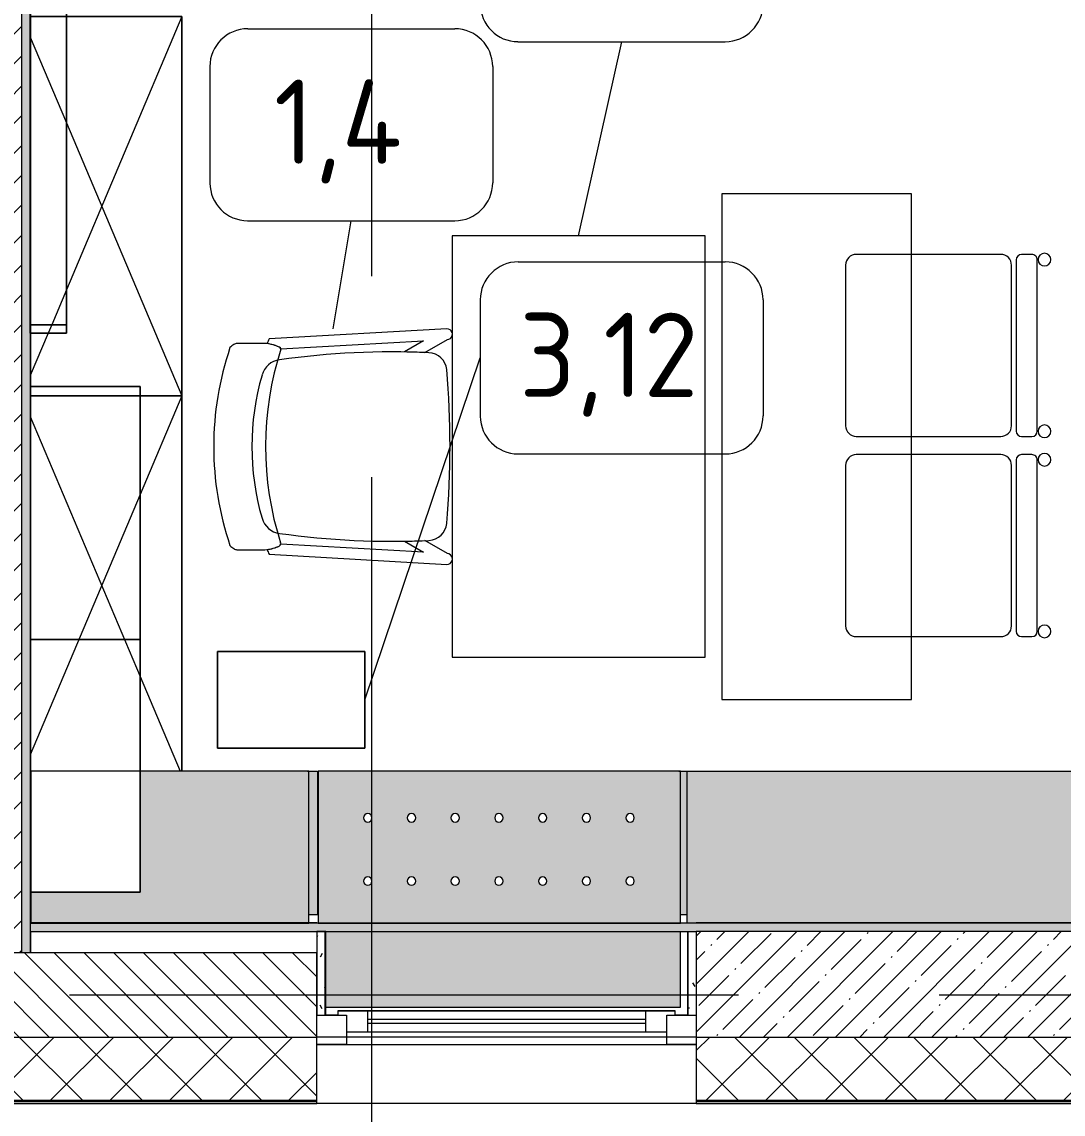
# Model space of a CAD drawing. Header units: millimetres. Extents: x 957 to 67880, y -2706 to 27400.
# Drawn here: x 34500 to 36971, y -283 to 2309 of the extents above; entities that cross this region are included whole.
import ezdxf

# ---------------------------------------------------------------- set-up
doc = ezdxf.new("R2010")
doc.units = ezdxf.units.MM
doc.linetypes.add('Осевая', pattern=[3175, 635, -476.25, 1587.5, -476.25])
for name, color, linetype, lineweight in [('A-GLAZ', 7, 'Continuous', 9), ('A-GLAZ-1', 7, 'Continuous', 13), ('A-WALL', 7, 'Continuous', 9), ('I-FURN-IDEN', 7, 'Continuous', 9), ('I-WALL', 7, 'Continuous', 9), ('S-COLS', 7, 'Continuous', 9), ('Знаки', 7, 'Continuous', 9), ('Оси', 7, 'Continuous', 9), ('Оси-2', 7, 'Осевая', 9)]:
    doc.layers.add(name, color=color, linetype=linetype, lineweight=lineweight)
for name, color, linetype, lineweight, true_color in [('A-WALL-1', 9, 'Continuous', 9, 0x808080), ('A-WALL-FNSH-1', 9, 'Continuous', 9, 0x808080), ('I-FURN-1', 9, 'Continuous', 9, 0x808080)]:
    doc.layers.add(name, color=color, linetype=linetype, lineweight=lineweight, true_color=true_color)
doc.styles.add('GOST Common_4', font='GOST_Common.ttf', dxfattribs={"height": 200})
pattern_1 = [(0, (-57529.542, 0), (121.92, 30.48), [10.058, -81.382, 10.058, -81.382, -487.68]), (0, (-57529.542, 0), (121.92, 30.48), [-182.88, 10.058, -172.822, 10.058, -81.382, -213.36]), (0, (-57529.542, 0), (121.92, 30.48), [-457.2, 10.058, -50.902, 10.058, -142.342]), (120, (-57483.822, 15.24), (-87.356454, 90.345817), [10.058, -81.382, 10.058, -81.382, -487.68]), (120, (-57483.822, 15.24), (-87.356454, 90.345817), [-182.88, 10.058, -172.822, 10.058, -81.382, -213.36]), (120, (-57483.822, 15.24), (-87.356454, 90.345817), [-457.2, 10.058, -50.902, 10.058, -142.342]), (240, (-57468.582, 76.2), (-34.563546, -120.825817), [10.058, -81.382, 10.058, -81.382, -487.68]), (240, (-57468.582, 76.2), (-34.563546, -120.825817), [-182.88, 10.058, -172.822, 10.058, -81.382, -213.36]), (240, (-57468.582, 76.2), (-34.563546, -120.825817), [-457.2, 10.058, -50.902, 10.058, -142.342])]

# ---------------------------------------------------------------- blocks, each defined once
blk = doc.blocks.new('BSC_Колонна _Прямоугольная - 250х900-V3-План расстановки мебели и оборудования 3 этажа в осях 23-33')
at = {"layer": 'S-COLS'}
h = blk.add_hatch(dxfattribs=at)
h.set_pattern_fill('FP_14', color=256, style=0, pattern_type=2)
h.set_pattern_definition([(45, (-94080, -25), (-57.024626, 57.024626), []), (45, (-94022.975, -25), (-57.024626, 57.024626), [100.806, -20.161, 3.353, -16.808])])
h.paths.add_polyline_path([(-7.6, -125), (450, -125), (450, 125), (-450, 125), (-450, -125)])
for p, q in [((450, 125), (-450, 125)), ((-450, 125), (-450, -125)), ((450, -125), (450, 125)), ((-450, -125), (450, -125))]:
    blk.add_line(p, q, dxfattribs=at)
blk = doc.blocks.new('120_Окно_СКБ_1Ст - 120_Окно_СКБ_1Ст 900х2500_h_ с форточкой-V7-План расстановки мебели и оборудования 3 этажа в осях 23-33')
at = {"layer": 'A-GLAZ'}
for p, q in [((450, -57), (-450, -57)), ((-430, -127), (-400, -127)), ((-330, -107), (330, -107)), ((330, -117), (-330, -117)), ((400, -127), (430, -127))]:
    blk.add_line(p, q, dxfattribs=at)
at = {"layer": 'A-GLAZ-1'}
for p, q in [((-450, -127), (-450, -57)), ((-450, -57), (-380, -57)), ((-380, -57), (-380, -127)), ((380, -127), (380, -57)), ((380, -57), (450, -57)), ((450, -57), (450, -127)), ((380, -87), (-380, -87)), ((-380, -87), (-380, -127)), ((-330, -137), (-330, -87)), ((330, -137), (330, -87)), ((380, -127), (380, -87)), ((-380, -127), (-450, -127)), ((-380, -127), (-400, -127)), ((-400, -127), (-400, -137)), ((450, -127), (380, -127)), ((400, -127), (380, -127)), ((400, -137), (400, -127)), ((-400, -137), (400, -137)), ((400, -137), (-400, -137))]:
    blk.add_line(p, q, dxfattribs=at)
blk = doc.blocks.new('Стол базовый прямоугольный - 1_88-26291934-План расстановки мебели и оборудования 3 этажа в осях 23-33')
at = {"layer": 'I-FURN-1'}
for p, q in [((600, 225), (-600, 225)), ((-600, 225), (-600, -225)), ((600, -225), (600, 225)), ((-600, -225), (600, -225))]:
    blk.add_line(p, q, dxfattribs=at)
blk = doc.blocks.new('M_Стул-Breuer - 1_87-V77-План расстановки мебели и оборудования 3 этажа в осях 23-33')
at = {"layer": 'I-FURN-1'}
for p, q in [((190.5, 241.3), (-190.5, 241.3)), ((-215.9, 215.9), (-215.9, 85)), ((215.9, 85), (215.9, 215.9)), ((-215.9, 85), (-215.9, -127)), ((215.9, -127), (215.9, 85)), ((-190.5, -152.4), (190.5, -152.4)), ((-215.9, -176.2), (-215.9, -200.8)), ((203.2, -163.5), (-203.2, -163.5)), ((215.9, -200.8), (215.9, -176.2)), ((-203.2, -213.5), (203.2, -213.5))]:
    blk.add_line(p, q, dxfattribs=at)
for centre, radius, start, end in [((-190.5, 215.9), 25.4, 90, 180), ((190.5, 215.9), 25.4, 0, 90), ((-190.5, -127), 25.4, 180, 270), ((190.5, -127), 25.4, 270, 360), ((-203.2, -176.2), 12.7, 90, 180), ((203.2, -176.2), 12.7, 360, 90), ((-203.2, -200.8), 12.7, 180, 270), ((203.2, -200.8), 12.7, 270, 360), ((-203.5, -230.6), 15.1, 360, 180), ((-203.5, -230.6), 15.1, 180, 360), ((203.7, -230.6), 15.1, 360, 180), ((203.7, -230.6), 15.1, 180, 360)]:
    blk.add_arc(centre, radius, start, end, dxfattribs=at)
blk = doc.blocks.new('M_Стул-Breuer - 1_87-V79-План расстановки мебели и оборудования 3 этажа в осях 23-33')
at = {"layer": 'I-FURN-1'}
for p, q in [((190.5, 241.3), (-190.5, 241.3)), ((-215.9, 215.9), (-215.9, 85)), ((215.9, 85), (215.9, 215.9)), ((-215.9, 85), (-215.9, -127)), ((215.9, -127), (215.9, 85)), ((-190.5, -152.4), (190.5, -152.4)), ((-215.9, -176.2), (-215.9, -200.8)), ((203.2, -163.5), (-203.2, -163.5)), ((215.9, -200.8), (215.9, -176.2)), ((-203.2, -213.5), (203.2, -213.5))]:
    blk.add_line(p, q, dxfattribs=at)
for centre, radius, start, end in [((-190.5, 215.9), 25.4, 90, 180), ((190.5, 215.9), 25.4, 0, 90), ((-190.5, -127), 25.4, 180, 270), ((190.5, -127), 25.4, 270, 360), ((-203.2, -176.2), 12.7, 90, 180), ((203.2, -176.2), 12.7, 360, 90), ((-203.2, -200.8), 12.7, 180, 270), ((203.2, -200.8), 12.7, 270, 360), ((-203.5, -230.6), 15.1, 360, 180), ((-203.5, -230.6), 15.1, 180, 360), ((203.7, -230.6), 15.1, 360, 180), ((203.7, -230.6), 15.1, 180, 360)]:
    blk.add_arc(centre, radius, start, end, dxfattribs=at)
blk = doc.blocks.new('Стол базовый прямоугольный - 1_288-25474731-План расстановки мебели и оборудования 3 этажа в осях 23-33')
at = {"layer": 'I-FURN-1'}
for p, q in [((500, 300), (-500, 300)), ((-500, 300), (-500, -300)), ((500, -300), (500, 300)), ((-500, -300), (500, -300))]:
    blk.add_line(p, q, dxfattribs=at)
blk = doc.blocks.new('Chair_1 noor 78578 - 1_4-V117-План расстановки мебели и оборудования 3 этажа в осях 23-33')
at = {"layer": 'I-FURN-1'}
for p, q in [((-130.5, 405.7), (-130.5, 344.8)), ((359.1, 344.8), (359.1, 405.7)), ((-141.2, 329.7), (-165.1, -92)), ((393.7, -92), (369.8, 329.7)), ((-136.5, -37.1), (-117.3, 302)), ((345.9, 302), (365.1, -37.1)), ((-110.2, 8.6), (-136.5, -37.1)), ((365.1, -37.1), (338.8, 8.6)), ((-139.7, -93.5), (-108.8, -39.9)), ((337.4, -39.9), (368.3, -93.5))]:
    blk.add_line(p, q, dxfattribs=at)
for centre, radius, start, end in [((114.3, -271.9), 732.8, 71.3174, 108.6833), ((114.3, -239.2), 609.6, 73.8265, 106.1735), ((-37.4, 344.8), 93.1, 180, 204.9864), ((114.3, -408), 746, 71.9445, 107.8276), ((-41.4, 297.5), 50.8, 106.1735, 171.9659), ((270, 297.5), 50.8, 8.0341, 73.8265), ((266, 344.8), 93.1, 334.477, 360), ((114.3, -279.3), 660.4, 111.7, 112.7563), ((-37.4, 344.8), 93.1, 186.4785, 204.9864), ((266, 344.8), 93.1, 335.0136, 353.5215), ((114.3, -279.3), 660.4, 67.2437, 68.3), ((-116, 308.2), 6.35, 204.9864, 258.4091), ((-116, 308.2), 6.35, 204.9864, 287.8276), ((1798.9, 37.7), 1909.3, 171.9659, 182.6261), ((-1570.3, 37.7), 1909.3, 357.3739, 8.0341), ((344.3, 307.4), 6.35, 281.4186, 334.477), ((344.6, 308.2), 6.35, 281.5909, 335.0136), ((1798.9, 37.7), 1909.3, 180.8761, 182.3307), ((-1570.3, 37.7), 1909.3, 357.6693, 359.1239), ((-64, -47.7), 44.5, 182.6261, 265.0912), ((292.6, -47.7), 44.4, 275.9396, 357.3739), ((-152.4, -92.7), 12.7, 176.75, 251.75), ((-152.4, -92.7), 12.7, 285.9081, 356.75), ((114.8, 2033.8), 2133.6, 265.0912, 274.9044), ((381, -92.7), 12.7, 183.25, 254.0919), ((381, -92.7), 12.7, 288.25, 3.25), ((-152.4, -92.7), 12.7, 253.4407, 281.75), ((381, -92.7), 12.7, 258.25, 286.5593)]:
    blk.add_arc(centre, radius, start, end, dxfattribs=at)
for points in [[(-120.4, 422.3), (-122, 420.8), (-124.7, 417.8), (-127.8, 413.5), (-129.8, 409.4), (-130.4, 406.9), (-130.5, 405.7)], [(359.1, 405.7), (359, 406.9), (358.4, 409.4), (356.4, 413.5), (353.3, 417.8), (350.6, 420.8), (349, 422.3)]]:
    blk.add_open_spline(points, degree=3, dxfattribs=at)
blk = doc.blocks.new('Шкаф параметрический - 1_286-V123-План расстановки мебели и оборудования 3 этажа в осях 23-33')
at = {"layer": 'I-FURN-1'}
for p, q in [((0, 380), (647.8, 106.5)), ((900, 380), (0, 380)), ((0, 380), (0, 106.5)), ((0, 106.5), (0, 380)), ((0, 380), (900, 380)), ((252.2, 106.5), (900, 380)), ((900, 281.2), (900, 380)), ((900, 380), (900, 281.2)), ((900, 20.6), (900, 281.2)), ((900, 281.2), (900, 20.6)), ((0, 106.5), (0, 20.6)), ((0, 20.6), (0, 106.5)), ((48.8, 20.6), (252.2, 106.5)), ((647.8, 106.5), (731, 71.4)), ((731, 71.4), (751, 62.9)), ((751, 62.9), (851.2, 20.6))]:
    blk.add_line(p, q, dxfattribs=at)
blk = doc.blocks.new('Шкаф параметрический - 1_286-V124-План расстановки мебели и оборудования 3 этажа в осях 23-33')
at = {"layer": 'I-FURN-1'}
for p, q in [((0, 380), (234.1, 281.2)), ((890.6, 380), (0, 380)), ((0, 380), (0, 281.2)), ((0, 281.2), (0, 380)), ((0, 380), (890.6, 380)), ((665.9, 281.2), (890.6, 376)), ((0, 281.2), (0, 20.6)), ((0, 20.6), (0, 281.2)), ((48.8, 20.6), (665.9, 281.2)), ((234.1, 281.2), (851.2, 20.6))]:
    blk.add_line(p, q, dxfattribs=at)
blk = doc.blocks.new('Зеркало обычное - 4_30-29820947-План расстановки мебели и оборудования 3 этажа в осях 23-33')
at = {"layer": 'I-FURN-1'}
for p, q in [((1000, 60), (-1000, 60)), ((-1000, 60), (-1000, -25.9)), ((-1000, -25.9), (-1000, 60)), ((-1000, 60), (-980, 60)), ((980, 60), (-980, 60)), ((-980, 60), (-980, -25.9)), ((-980, -25.9), (-980, 60)), ((-980, 60), (980, 60)), ((-980, 60), (980, 60)), ((980, 60), (-980, 60)), ((-980, 60), (980, 60)), ((-980, -25.9), (-980, 60)), ((-980, -25.9), (-980, 60)), ((980, -25.9), (980, 60)), ((980, 60), (980, -25.9)), ((980, 60), (1000, 60)), ((980, 60), (980, -25.9)), ((980, -25.9), (980, 60)), ((1000, -25.9), (1000, 60)), ((1000, 60), (1000, -25.9)), ((-1000, -25.9), (1000, -25.9)), ((-980, -25.9), (-1000, -25.9)), ((-980, -25.9), (980, -25.9)), ((980, -25.9), (-980, -25.9)), ((980, -25.9), (-980, -25.9)), ((-980, -25.9), (980, -25.9)), ((980, -25.9), (-980, -25.9)), ((1000, -25.9), (980, -25.9))]:
    blk.add_line(p, q, dxfattribs=at)
blk = doc.blocks.new('Зашивка радиатора_ с перфорацией М1_1 - Зашивка радиатора_ с перфорацией М1_1-V245-План расстановки мебели и оборудования 3 этажа в осях 23-33')
at = {"layer": 'Знаки'}
blk.add_hatch(color=256, dxfattribs=at).paths.add_polyline_path([(413, 380), (-430, 380), (-430, 200.5), (413, 200.5), (413, 311.2)])
h = blk.add_hatch(color=256, dxfattribs=at)
h.paths.add_polyline_path([(430.2, 180), (-430, 180), (-430, -179.9), (430.2, -179.9), (430.2, 90.4)])
h.paths.add_polyline_path([(208.5, 90.4), (213.5, 89), (217.2, 85.4), (218.5, 80.4), (217.2, 75.4), (213.5, 71.7), (208.5, 70.4), (203.5, 71.7), (199.8, 75.4), (198.5, 80.4), (199.8, 85.4), (204.1, 89.3), (205.9, 90)])
h.paths.add_polyline_path([(312.2, 90.4), (317.2, 89), (320.9, 85.4), (322.2, 80.4), (320.9, 75.4), (317.2, 71.7), (312.2, 70.4), (307.2, 71.7), (303.6, 75.4), (302.2, 80.4), (303.8, 85.7), (307.2, 89), (309.7, 90)])
h.paths.add_polyline_path([(104.7, 90.4), (109.7, 89), (113.4, 85.4), (114.7, 80.4), (113.4, 75.4), (109.7, 71.7), (104.7, 70.4), (99.7, 71.7), (96.1, 75.4), (94.7, 80.4), (96.1, 85.4), (99.7, 89), (102.2, 90)])
h.paths.add_polyline_path([(-206.5, 90.4), (-201.2, 88.8), (-197.8, 85.4), (-196.5, 80.4), (-197.8, 75.4), (-201.5, 71.7), (-206.5, 70.4), (-211.5, 71.7), (-215.2, 75.4), (-216.5, 80.4), (-215.2, 85.4), (-211.5, 89), (-209.1, 90)])
h.paths.add_polyline_path([(-310.3, 90.4), (-304.9, 88.8), (-301.6, 85.4), (-300.3, 80.4), (-301.6, 75.4), (-305.3, 71.7), (-310.3, 70.4), (-315.3, 71.7), (-318.9, 75.4), (-320.3, 80.4), (-318.9, 85.4), (-315.3, 89), (-312.8, 90)])
h.paths.add_polyline_path([(1, 90.4), (6.3, 88.8), (9.7, 85.4), (11, 80.4), (9.7, 75.4), (6, 71.7), (1, 70.4), (-4, 71.7), (-7.7, 75.4), (-9, 80.4), (-7.7, 85.4), (-4, 89), (-1.6, 90)])
h.paths.add_polyline_path([(-102.8, 90.4), (-97.4, 88.8), (-94.1, 85.4), (-92.8, 80.4), (-94.1, 75.4), (-97.8, 71.7), (-102.8, 70.4), (-107.8, 71.7), (-111.4, 75.4), (-112.8, 80.4), (-111.4, 85.4), (-107.8, 89), (-105.3, 90)])
h.paths.add_polyline_path([(312.2, -59.6), (317.2, -61), (321.2, -65.3), (322.2, -69.6), (320.9, -74.6), (317.2, -78.3), (312.2, -79.6), (307.2, -78.3), (303.3, -74), (302.2, -69.6), (303.6, -64.6), (307.2, -61), (309.7, -60)])
h.paths.add_polyline_path([(208.5, -59.6), (213.5, -61), (217.4, -65.3), (218.5, -69.6), (217.2, -74.6), (213.5, -78.3), (208.5, -79.6), (203.5, -78.3), (199.8, -74.6), (198.5, -69.6), (199.8, -64.6), (204.1, -60.7), (205.9, -60)])
h.paths.add_polyline_path([(1, -59.6), (6, -61), (9.9, -65.3), (11, -69.6), (9.7, -74.6), (6, -78.3), (1, -79.6), (-4, -78.3), (-7.7, -74.6), (-9, -69.6), (-7.7, -64.6), (-4, -61), (-1.6, -60)])
h.paths.add_polyline_path([(104.7, -59.6), (109.7, -61), (113.7, -65.3), (114.7, -69.6), (113.4, -74.6), (109.7, -78.3), (104.7, -79.6), (99.7, -78.3), (96.1, -74.6), (94.7, -69.6), (96.1, -64.6), (99.7, -61), (102.2, -60)])
h.paths.add_polyline_path([(-310.3, -59.6), (-305.3, -61), (-301.3, -65.3), (-300.3, -69.6), (-301.6, -74.6), (-305.3, -78.3), (-310.3, -79.6), (-315.3, -78.3), (-318.9, -74.6), (-320.3, -69.6), (-318.9, -64.6), (-315.3, -61), (-312.8, -60)])
h.paths.add_polyline_path([(-102.8, -59.6), (-97.8, -61), (-93.8, -65.3), (-92.8, -69.6), (-94.1, -74.6), (-97.8, -78.3), (-102.8, -79.6), (-107.8, -78.3), (-111.4, -74.6), (-112.8, -69.6), (-111.4, -64.6), (-107.8, -61), (-105.3, -60)])
h.paths.add_polyline_path([(-206.5, -59.6), (-201.5, -61), (-197.6, -65.3), (-196.5, -69.6), (-197.8, -74.6), (-201.5, -78.3), (-206.5, -79.6), (-211.5, -78.3), (-215.2, -74.6), (-216.5, -69.6), (-215.2, -64.6), (-211.5, -61), (-209.1, -60)])
for p, q in [((413, 380), (-430, 380)), ((-430, 380), (-430, 200.5)), ((-430, 180), (430, 180)), ((430.2, 180), (-430, 180)), ((-430, 180), (-430, -179.9)), ((430.2, -179.9), (430.2, 180)), ((-430, -179.9), (430.2, -179.9))]:
    blk.add_line(p, q, dxfattribs=at)
for centre, start, end in [((-310.3, 80.4), 180, 0), ((-310.3, 80.4), 0, 180), ((-206.5, 80.4), 0, 180), ((-206.5, 80.4), 180, 360), ((-102.8, 80.4), 0, 180), ((-102.8, 80.4), 180, 0), ((1, 80.4), 0, 180), ((1, 80.4), 180, 0), ((104.7, 80.4), 0, 180), ((104.7, 80.4), 180, 360), ((208.5, 80.4), 0, 180), ((208.5, 80.4), 180, 0), ((312.2, 80.4), 0, 180), ((312.2, 80.4), 180, 0), ((-310.3, -69.6), 0, 180), ((-310.3, -69.6), 180, 0), ((-206.5, -69.6), 0, 180), ((-206.5, -69.6), 180, 0), ((-102.8, -69.6), 0, 180), ((-102.8, -69.6), 180, 0), ((1, -69.6), 0, 180), ((1, -69.6), 180, 0), ((104.7, -69.6), 0, 180), ((104.7, -69.6), 180, 0), ((208.5, -69.6), 0, 180), ((208.5, -69.6), 180, 0), ((312.2, -69.6), 0, 180), ((312.2, -69.6), 180, 0)]:
    blk.add_arc(centre, 10, start, end, dxfattribs=at)
blk = doc.blocks.new('Зашивка без перфорации М3_2_1 - М3_2_2-31135864-План расстановки мебели и оборудования 3 этажа в осях 23-33')
at = {"layer": 'Знаки'}
blk.add_hatch(color=256, dxfattribs=at).paths.add_polyline_path([(613.8, 180), (-430, 180), (-430, -179.9), (760.2, -179.9), (760.2, 180)])
for p, q in [((-430, 180), (-430, -179.9)), ((760.2, -179.9), (760.2, 180)), ((-430, -179.9), (760.2, -179.9))]:
    blk.add_line(p, q, dxfattribs=at)
blk = doc.blocks.new('Зашивка без перфорации М3 - М3_17-31005486-План расстановки мебели и оборудования 3 этажа в осях 23-33')
at = {"layer": 'Знаки'}
blk.add_hatch(color=256, dxfattribs=at).paths.add_polyline_path([(230.2, 180), (-430, 180), (-430, -179.9), (-29.4, -179.9), (-29.4, 107), (230.2, 107)])
for p, q in [((230.2, 180), (-430, 180)), ((-430, 180), (-430, -179.9)), ((230.2, 107), (230.2, 180)), ((230.2, -179.9), (230.2, 107)), ((-430, -179.9), (-29.4, -179.9)), ((-29.4, -179.9), (230.2, -179.9))]:
    blk.add_line(p, q, dxfattribs=at)
blk = doc.blocks.new('Зашивка_ опоясывающая панель - Зашивка_ опоясывающая панель-31040900-План расстановки мебели и оборудования 3 этажа в осях 23-33')
at = {"layer": 'Знаки'}
blk.add_hatch(color=256, dxfattribs=at).paths.add_polyline_path([(-426.6, -160), (-406, -160), (-406, 180), (-426.6, 179.9), (-426.6, -90.4)])
for p, q in [((-430, 180), (-406, 180)), ((-406, 180), (-406, -160)), ((-426.6, -160), (-406, -160))]:
    blk.add_line(p, q, dxfattribs=at)
blk = doc.blocks.new('Зашивка_ опоясывающая панель - Зашивка_ опоясывающая панель Т2_1-31135794-План расстановки мебели и оборудования 3 этажа в осях 23-33')
at = {"layer": 'Знаки'}
blk.add_hatch(color=256, dxfattribs=at).paths.add_polyline_path([(-423.5, -160), (-410.8, -160), (-410.6, 179.4), (-425.7, 179.9), (-425.7, -160)])
for p, q in [((-430, 180), (-406, 180)), ((-425.7, -160), (-410.8, -160))]:
    blk.add_line(p, q, dxfattribs=at)
blk = doc.blocks.new('Марка_Мебель - В прямоуг_Balcon_Марка-25523697-План расстановки мебели и оборудования 3 этажа в осях 23-33')
at = {"layer": 'I-FURN-IDEN'}
for p, q in [((-2.455, 2.278), (2.455, 2.278)), ((-3.355, 1.378), (-3.355, -1.384)), ((3.355, 1.378), (3.355, -1.378)), ((-2.461, -2.278), (2.455, -2.278))]:
    blk.add_line(p, q, dxfattribs=at)
for centre, radius, start, end in [((-2.455, 1.378), 0.9, 90, 180), ((2.455, 1.378), 0.9, 0, 90), ((-2.461, -1.384), 0.893, 180, 270), ((2.455, -1.378), 0.9, 270, 0)]:
    blk.add_arc(centre, radius, start, end, dxfattribs=at)

msp = doc.modelspace()

# ---------------------------------------------------------------- hatches: boundary and pattern name
at = {"layer": 'A-WALL'}
h = msp.add_hatch(dxfattribs=at)
h.set_pattern_fill('FP_2', color=256, style=0, pattern_type=2)
h.set_pattern_definition([(135, (-57529.54, 0), (-35.35534, -35.35534), [])])
h.paths.add_polyline_path([(63600.5, -100), (63900.5, -100), (63900.5, 100), (63600.5, 100), (63600.5, -64.3)])
h.paths.add_polyline_path([(61760.5, -100), (61800.5, -100), (61800.5, 100), (61300.5, 99.1), (61300.5, -100), (61358.3, -100)])
h.paths.add_polyline_path([(53722.8, -100), (54100.5, -100), (54100.5, 100), (53200.5, 100), (53200.5, -100)])
h.paths.add_polyline_path([(55900.5, -100), (56150.5, -100), (56150.5, 100), (55900.5, 100), (55900.5, -84)])
h.paths.add_polyline_path([(58450.5, -100), (59500.5, -100), (59500.5, 100), (58450.5, 100), (58450.5, 2.5)])
h.paths.add_polyline_path([(52241.5, -100), (52300.5, -100), (52300.5, 100), (51400.5, 100), (51400.5, -100), (52120.5, -100)])
h.paths.add_polyline_path([(48700.5, -100), (48700.5, 100), (47650.5, 100), (47650.5, -100), (48632.4, -100)])
h.paths.add_polyline_path([(45350.5, -100), (45350.5, 100), (45100.5, 100), (45100.5, -100), (45121.5, -100)])
h.paths.add_polyline_path([(34633.9, -100), (35200.5, -100), (35200.5, 100), (34400.5, 100), (34400.5, -100)])
h.paths.add_polyline_path([(37000.5, -100), (37250.5, -100), (37250.5, 100), (37000.5, 100), (37000.5, -77.1)])
h.paths.add_polyline_path([(40360.6, -100), (40600.5, -100), (40600.5, 100), (39550.5, 100), (39550.5, -100), (39724.3, -100)])
h.paths.add_polyline_path([(44040.5, -100), (44200.5, -100), (44200.5, 100), (43300.5, 100), (43300.5, -100), (43542.1, -100)])
h = msp.add_hatch(dxfattribs=at)
h.set_pattern_fill('FP_1', color=256, style=0, pattern_type=2)
h.set_pattern_definition([(45, (-57529.54, 0), (-70.71068, 70.71068), []), (135, (-57529.54, 0), (-70.71068, -70.71068), [])])
h.paths.add_polyline_path([(67550.5, -250), (67550.5, -100), (66200.5, -100), (66200.5, -250), (67547.6, -250)])
h.paths.add_polyline_path([(63900.5, -250), (63900.5, -100), (62700.5, -100), (62700.5, -250), (63600.5, -250)])
h.paths.add_polyline_path([(61358.3, -250), (61800.5, -250), (61800.5, -100), (60400.5, -100), (60400.5, -250), (61300.5, -250)])
h.paths.add_polyline_path([(59500.5, -250), (59500.5, -100), (58450.5, -100), (58450.5, -250), (59449.4, -250)])
h.paths.add_polyline_path([(55900.5, -250), (56150.5, -250), (56150.5, -100), (55000.5, -100), (55000.5, -250), (55631.6, -250)])
h.paths.add_polyline_path([(53200.5, -250), (54100.5, -250), (54100.5, -100), (53200.5, -100)])
h.paths.add_polyline_path([(51400.5, -250), (52300.5, -250), (52300.5, -100), (51400.5, -100)])
h.paths.add_polyline_path([(50500.5, -250), (50500.5, -100), (49600.5, -100), (49600.5, -250), (49905, -250)])
h.paths.add_polyline_path([(47650.5, -250), (48700.5, -250), (48700.5, -100), (47650.5, -100)])
h.paths.add_polyline_path([(43542.1, -250), (45350.5, -250), (45350.5, -100), (43300.5, -100), (43300.5, -250)])
h.paths.add_polyline_path([(42269.5, -250), (42400.5, -250), (42400.5, -100), (41500.5, -100), (41500.5, -250), (41633.2, -250)])
h.paths.add_polyline_path([(39724.3, -250), (40600.5, -250), (40600.5, -100), (39550.5, -100), (39550.5, -250)])
h.paths.add_polyline_path([(37179.1, -250), (37250.5, -250), (37250.5, -100), (36100.5, -100), (36100.5, -250), (37047.9, -250)])
h.paths.add_polyline_path([(32098.5, -250), (33500.5, -250), (33500.5, -100), (31680.5, -100), (31680.5, -250), (32088.8, -250)])
h.paths.add_polyline_path([(34633.9, -250), (35200.5, -250), (35200.5, -100), (34400.5, -100), (34400.5, -250), (34521.5, -250)])
at = {"layer": 'I-WALL'}
h = msp.add_hatch(dxfattribs=at)
h.set_pattern_fill('FP_5', color=256, style=0, pattern_type=2)
h.set_pattern_definition([(45, (-57529.54, 0), (-35.35534, 35.35534), [])])
h.paths.add_polyline_path([(34474.9, 100), (34500.5, 100), (34499.5, 3755), (34420.5, 3755), (34420.5, 100)])
h.paths.add_polyline_path([(34500.5, 5155), (34500.5, 10400), (34420.5, 10400), (34420.5, 5155), (34499.5, 5155)])
h = msp.add_hatch(dxfattribs=at)
h.set_pattern_fill('FP_35', color=256, style=0, pattern_type=2)
h.set_pattern_definition(pattern_1)
h.paths.add_polyline_path([(34500.5, 100), (34520.5, 100), (34520.5, 3755), (34508.5, 3755), (34508.5, 3700), (34500.5, 3700), (34500.5, 106.6)])
h.paths.add_polyline_path([(34508.5, 5155), (34520.5, 5155), (34520.5, 6600), (34500.5, 6600), (34501.2, 5210), (34508.5, 5210), (34508.5, 5168.3)])
h = msp.add_hatch(dxfattribs=at)
h.set_pattern_fill('FP_35', color=256, style=0, pattern_type=2)
h.set_pattern_definition(pattern_1)
h.paths.add_polyline_path([(49580.5, 150), (49579.5, 170), (34520.5, 170), (34521.5, 150), (49580.5, 150)])
h = msp.add_hatch(dxfattribs=at)
h.set_pattern_fill('FP_35', color=256, style=0, pattern_type=2)
h.set_pattern_definition(pattern_1)
h.paths.add_polyline_path([(35220.5, -48), (35220.5, 150), (35200.5, 150), (35200.5, -48), (35203.4, -48)])
h = msp.add_hatch(dxfattribs=at)
h.set_pattern_fill('FP_35', color=256, style=0, pattern_type=2)
h.set_pattern_definition(pattern_1)
h.paths.add_polyline_path([(36100.5, -48), (36100.5, 149.8), (36080.5, 149.8), (36080.5, -48)])

# ---------------------------------------------------------------- linework, layer by layer
at = {"layer": 'A-WALL'}
for p, q in [((34500.5, 100), (34500.5, 3700)), ((34400.5, -100), (35200.5, -100)), ((34400.5, -100), (35200.5, -100)), ((34400.5, -250), (35200.5, -250)), ((34400.5, -253), (35200.5, -253)), ((36100.5, -258), (35200.5, -258)), ((36100.5, -250), (37250.5, -250)), ((36100.5, -253), (37250.5, -253))]:
    msp.add_line(p, q, dxfattribs=at)
at = {"layer": 'A-WALL-1'}
for p, q in [((49580.5, 170), (34520.5, 170)), ((34520.5, 170), (34520.5, 150)), ((34520.5, 150), (36100.5, 150)), ((35220.5, 150), (35200.5, 150)), ((35200.5, 150), (35200.5, -48)), ((35220.5, -48), (35220.5, 150)), ((36100.5, 149.8), (36080.5, 149.8)), ((36080.5, 149.8), (36080.5, -48)), ((35200.5, 100), (34400.5, 100)), ((35200.5, -250), (35200.5, 100)), ((35200.5, -48), (35220.5, -48)), ((36080.5, -48), (36100.5, -48)), ((36100.5, -100), (36100.5, -250))]:
    msp.add_line(p, q, dxfattribs=at)
at = {"layer": 'A-WALL-FNSH-1'}
for p, q in [((34520.5, 3755), (34520.5, 170)), ((34521.5, 171), (34521.5, 3755)), ((35200.5, 171), (34521.5, 171)), ((35200.5, 170), (35200.5, 171)), ((37250.5, 171), (36100.5, 171)), ((36100.5, 171), (36100.5, 170)), ((34520.5, 150), (34520.5, 100)), ((34521.5, 100), (34521.5, 150)), ((35221.5, 150), (35220.5, 150)), ((35221.5, -48), (35221.5, 150)), ((36080.5, 149.8), (36079.5, 149.8)), ((36079.5, 149.8), (36079.5, -48)), ((35220.5, -48), (35221.5, -48)), ((36079.5, -48), (36080.5, -48)), ((34400.5, -258), (35200.5, -258)), ((35200.5, -258), (35200.5, -250)), ((36100.5, -250), (36100.5, -258)), ((36100.5, -258), (37250.5, -258))]:
    msp.add_line(p, q, dxfattribs=at)
at = {"layer": 'I-FURN-1'}
for p, q in [((34781, 1443.5), (34520.5, 1443.5)), ((34520.5, 1443.5), (34781, 1443.5)), ((34781, 843.5), (34781, 1443.5)), ((34781, 1443.5), (34781, 843.5)), ((34781, 843.5), (34520.5, 843.5)), ((34520.5, 843.5), (34781, 843.5)), ((34520.5, 843.5), (34781, 843.5)), ((34781, 843.5), (34520.5, 843.5)), ((34781, 243.5), (34781, 843.5)), ((34781, 843.5), (34781, 243.5)), ((35314.5, 815), (34964.5, 815)), ((34964.5, 815), (34964.5, 585)), ((34964.5, 585), (34964.5, 815)), ((34964.5, 815), (35314.5, 815)), ((35314.5, 585), (35314.5, 815)), ((35314.5, 815), (35314.5, 585)), ((34964.5, 585), (35314.5, 585)), ((35314.5, 585), (34964.5, 585)), ((34520.5, 243.5), (34781, 243.5)), ((34781, 243.5), (34520.5, 243.5))]:
    msp.add_line(p, q, dxfattribs=at)
at = {"layer": 'I-FURN-IDEN'}
for p, q in [((35821.5, 1800.9), (35923.7, 2261.6)), ((35238.8, 1580.3), (35282.1, 1836.9)), ((35314.5, 700), (35588.2, 1511.3))]:
    msp.add_line(p, q, dxfattribs=at)
at = {"layer": 'I-WALL'}
for p, q in [((35200.5, 171), (35203.4, 171)), ((36063.2, 171), (36078.3, 171)), ((36100.5, -100), (35200.5, -100))]:
    msp.add_line(p, q, dxfattribs=at)
at = {"layer": 'Оси'}
msp.add_line((35330.5, -1906.3), (35330.5, 593.7), dxfattribs=at)
at = {"layer": 'Оси-2'}
for p, q in [((35330.5, 593.7), (35330.5, 19191.6)), ((27152.2, 0), (65200.5, 0))]:
    msp.add_line(p, q, dxfattribs=at)

# ---------------------------------------------------------------- block references
at = {"layer": 'A-GLAZ', "rotation": 180}
msp.add_blockref('120_Окно_СКБ_1Ст - 120_Окно_СКБ_1Ст 900х2500_h_ с форточкой-V7-План расстановки мебели и оборудования 3 этажа в осях 23-33', (35650.5, -175), dxfattribs=at)
at = {"layer": 'I-FURN-1'}
for name, p, rotation in [('Зеркало обычное - 4_30-29820947-План расстановки мебели и оборудования 3 этажа в осях 23-33', (34580.5, 2570), 90.00000000000017), ('Шкаф параметрический - 1_286-V123-План расстановки мебели и оборудования 3 этажа в осях 23-33', (34499.9, 2321), 269.9999999999994), ('Стол базовый прямоугольный - 1_88-26291934-План расстановки мебели и оборудования 3 этажа в осях 23-33', (36386.3, 1300.9), 90), ('Стол базовый прямоугольный - 1_288-25474731-План расстановки мебели и оборудования 3 этажа в осях 23-33', (35821.5, 1300.9), 90), ('M_Стул-Breuer - 1_87-V79-План расстановки мебели и оборудования 3 этажа в осях 23-33', (36696.3, 1540.9), 90.00000000000006), ('Chair_1 noor 78578 - 1_4-V117-План расстановки мебели и оборудования 3 этажа в осях 23-33', (35416.6, 1186.6), 90.00000000000038), ('Шкаф параметрический - 1_286-V124-План расстановки мебели и оборудования 3 этажа в осях 23-33', (34499.9, 1421), 269.9999999999994), ('M_Стул-Breuer - 1_87-V77-План расстановки мебели и оборудования 3 этажа в осях 23-33', (36696.3, 1065.9), 90.00000000000006)]:
    msp.add_blockref(name, p, dxfattribs=dict(at, rotation=rotation))
at = {"layer": 'I-FURN-IDEN', "xscale": 99.99999999999993, "yscale": 99.99999999999993, "zscale": 99.99999999999993}
for p in [(35923.7, 2489.4), (35282.1, 2064.6), (35923.7, 1511.3)]:
    msp.add_blockref('Марка_Мебель - В прямоуг_Balcon_Марка-25523697-План расстановки мебели и оборудования 3 этажа в осях 23-33', p, dxfattribs=at)
at = {"layer": 'S-COLS'}
msp.add_blockref('BSC_Колонна _Прямоугольная - 250х900-V3-План расстановки мебели и оборудования 3 этажа в осях 23-33', (36550.5, 25), dxfattribs=at)
at = {"layer": 'Знаки', "rotation": 180}
for name, p in [('Зашивка без перфорации М3 - М3_17-31005486-План расстановки мебели и оборудования 3 этажа в осях 23-33', (34751.6, 350.5)), ('Зашивка радиатора_ с перфорацией М1_1 - Зашивка радиатора_ с перфорацией М1_1-V245-План расстановки мебели и оборудования 3 этажа в осях 23-33', (35633.4, 350.5)), ('Зашивка без перфорации М3_2_1 - М3_2_2-31135864-План расстановки мебели и оборудования 3 этажа в осях 23-33', (36838.5, 350))]:
    msp.add_blockref(name, p, dxfattribs=at)
at = {"layer": 'Знаки'}
for name, p in [('Зашивка_ опоясывающая панель - Зашивка_ опоясывающая панель-31040900-План расстановки мебели и оборудования 3 этажа в осях 23-33', (35608.3, 350.5)), ('Зашивка_ опоясывающая панель - Зашивка_ опоясывающая панель Т2_1-31135794-План расстановки мебели и оборудования 3 этажа в осях 23-33', (36489.1, 350.5))]:
    msp.add_blockref(name, p, dxfattribs=at)

# ---------------------------------------------------------------- texts
at = {"layer": 'I-FURN-IDEN', "char_height": 200, "attachment_point": 1, "style": 'GOST Common_4'}
for s, insert, width in [('1,4', (35098.6, 2171.7), 408.861), ('3,12', (35680.7, 1618.4), 553.164)]:
    msp.add_mtext(s, dxfattribs=dict(at, insert=insert, width=width))

doc.saveas('drawing.dxf')
